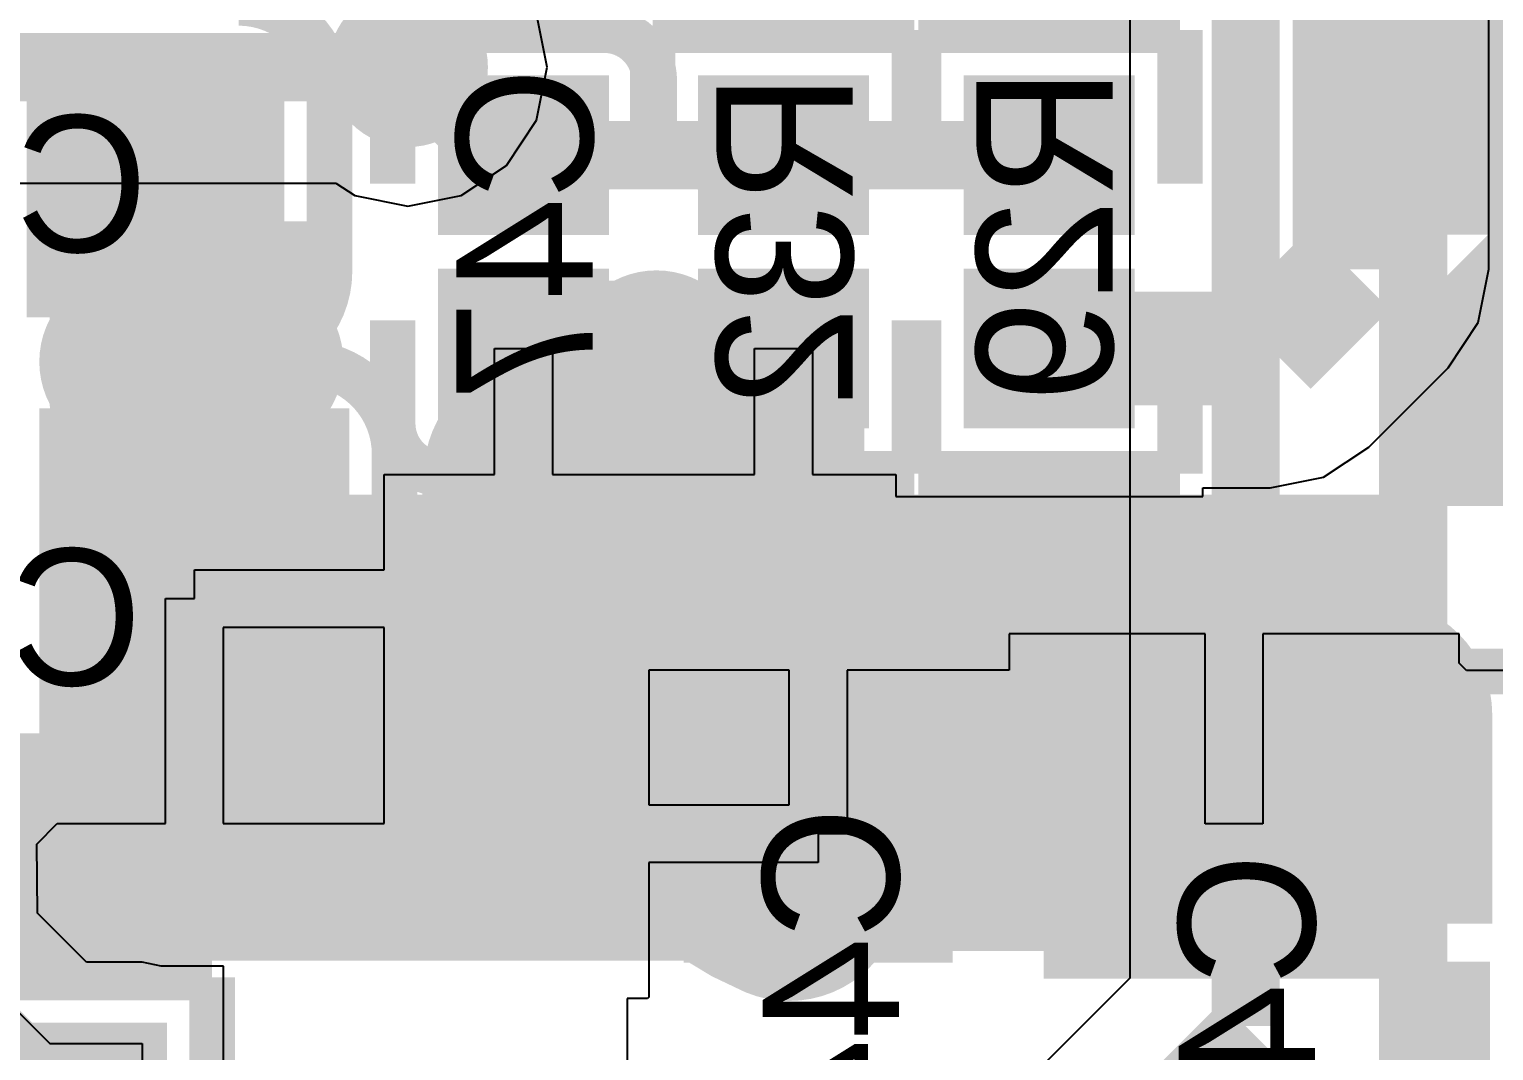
# Model space of a CAD drawing. Extents: x 81 to 196, y 150 to 213.
# Drawn here: x 110.08 to 116.52, y 188.78 to 193.27 of the extents above; entities that cross this region are included whole.
import ezdxf

# ---------------------------------------------------------------- set-up
doc = ezdxf.new("R2010")
doc.units = 0
doc.header["$MEASUREMENT"] = 0
for name, color, linetype in [('BOTTOMLAYER', 5, 'CONTINUOUS'), ('BOTTOMOVERLAY', 54, 'CONTINUOUS'), ('BOTTOMPASTE', 16, 'CONTINUOUS'), ('BOTTOMSOLDER', 6, 'CONTINUOUS'), ('MULTILAYER', 9, 'CONTINUOUS'), ('TOPLAYER', 1, 'CONTINUOUS')]:
    doc.layers.add(name, color=color, linetype=linetype)

msp = doc.modelspace()

# ---------------------------------------------------------------- linework, layer by layer
at = {"layer": 'BOTTOMLAYER'}
for p, q in [((116.496328, 192.217426), (116.496328, 194.859026)), ((116.449762, 191.983317), (116.496328, 192.217426)), ((116.317149, 191.784849), (116.449762, 191.983317)), ((112.125371, 191.314626), (112.125371, 191.868626)), ((112.125371, 191.868626), (112.379371, 191.868626)), ((112.379371, 191.868626), (112.379371, 191.314626)), ((113.268374, 191.314626), (113.268374, 191.868626)), ((113.268374, 191.868626), (113.522374, 191.868626)), ((113.522374, 191.868626), (113.522374, 191.314626)), ((115.968346, 191.436048), (116.317149, 191.784849)), ((115.76988, 191.303435), (115.968346, 191.436048)), ((111.639571, 190.896626), (111.639571, 191.314624)), ((111.639571, 191.314624), (111.673373, 191.314624)), ((111.673373, 191.314624), (111.673373, 191.314626)), ((111.673373, 191.314626), (112.125371, 191.314626)), ((112.379371, 191.314626), (112.831372, 191.314626)), ((112.831372, 191.314626), (113.268374, 191.314626)), ((113.522374, 191.314626), (113.888774, 191.314626)), ((113.888774, 191.314626), (113.888774, 191.218624)), ((115.535771, 191.256869), (115.76988, 191.303435)), ((115.238774, 191.218624), (115.238774, 191.256869)), ((115.238774, 191.256869), (115.535769, 191.256869)), ((115.535769, 191.256869), (115.535771, 191.256867)), ((115.535771, 191.256867), (115.535771, 191.256869)), ((113.888774, 191.218624), (115.238774, 191.218624)), ((110.805572, 190.769626), (110.805572, 190.896626)), ((110.805572, 190.896626), (111.639571, 190.896626)), ((110.678572, 189.780626), (110.678572, 190.769626)), ((110.678572, 190.769626), (110.805572, 190.769626)), ((111.639571, 190.642626), (110.932572, 190.642626)), ((110.932572, 190.642626), (110.932572, 189.780626)), ((111.639571, 189.780626), (111.639571, 190.642626)), ((115.249574, 190.614028), (114.387574, 190.614028)), ((114.387574, 190.614028), (114.387574, 190.455232)), ((115.249574, 189.780029), (115.249574, 190.614028)), ((116.365574, 190.614028), (115.503574, 190.614028)), ((115.503574, 190.614028), (115.503574, 189.780029)), ((116.365574, 190.485433), (116.365574, 190.614028)), ((113.420774, 190.45523), (112.803775, 190.45523)), ((112.803775, 190.45523), (112.803775, 189.86323)), ((113.420774, 189.86323), (113.420774, 190.45523)), ((114.29177, 190.45523), (113.674774, 190.45523)), ((113.674774, 190.45523), (113.674774, 189.73623)), ((114.387574, 190.455232), (114.29177, 190.455232)), ((114.29177, 190.455232), (114.29177, 190.45523)), ((116.397778, 190.453228), (116.365574, 190.485433)), ((116.849774, 190.453228), (116.397776, 190.453228)), ((116.397776, 190.453228), (116.397776, 190.453228)), ((116.397776, 190.453228), (116.397778, 190.453228)), ((112.803775, 189.86323), (113.420774, 189.86323)), ((110.113326, 189.690568), (110.202873, 189.780626)), ((110.202873, 189.780626), (110.678572, 189.780626)), ((110.932572, 189.780626), (111.639571, 189.780626)), ((115.503574, 189.780029), (115.249574, 189.780029)), ((110.115048, 189.387368), (110.113326, 189.690568)), ((113.674774, 189.73623), (113.547774, 189.73623)), ((113.547774, 189.73623), (113.547774, 189.60923)), ((113.547774, 189.60923), (112.803775, 189.60923)), ((112.803775, 189.60923), (112.803775, 189.017232)), ((110.331733, 189.170683), (110.115048, 189.387368)), ((109.763174, 189.220226), (110.169574, 188.813826)), ((110.575974, 189.170683), (110.331733, 189.170683)), ((110.658704, 189.154227), (110.575974, 189.170683)), ((110.933375, 189.154227), (110.658704, 189.154227)), ((110.933375, 188.600771), (110.933375, 189.154227)), ((112.797768, 189.011227), (112.707776, 189.011227)), ((112.707776, 189.011227), (112.707776, 188.516623)), ((112.803775, 189.017234), (112.797768, 189.011227)), ((112.803775, 189.017232), (112.803775, 189.017234)), ((112.803775, 189.017232), (112.803775, 189.017232)), ((110.169574, 188.813826), (110.575974, 188.813826)), ((110.575974, 188.813826), (110.575974, 187.874026))]:
    msp.add_line(p, q, dxfattribs=at)
for points, const_width in [([(115.884574, 192.217426), (115.884574, 194.859026)], 0.499999), ([(112.132176, 192.718624), (111.744374, 193.106426)], 0.299999), ([(110.805572, 190.769626), (110.805572, 192.427626)], 1.000001), ([(110.805572, 192.427626), (110.634772, 192.598426)], 0.499999), ([(114.563774, 192.718624), (112.132176, 192.718624)], 0.299999), ([(115.535771, 191.868623), (115.884574, 192.217426)], 0.499999), ([(112.252371, 190.642623), (112.252371, 191.868626)], 0.499999), ([(113.395374, 190.947426), (113.395374, 191.868626)], 0.499999), ([(115.535771, 191.868623), (114.563774, 191.868623)], 0.499999), ([(113.623974, 190.718826), (113.395374, 190.947426)], 0.499999), ([(114.538374, 189.856229), (114.538374, 190.718826)], 1.000001), ([(112.709574, 189.68543), (112.709574, 190.566426)], 1.000001), ([(112.201574, 190.591826), (112.252371, 190.642623)], 0.499999), ([(113.496974, 189.68543), (112.709574, 189.68543)], 1.000001), ([(110.093377, 188.339227), (108.975777, 189.456827)], 0.800001)]:
    msp.add_lwpolyline(points, dxfattribs=dict(at, const_width=const_width))
for points, const_width in [([(111.744374, 192.981428, 1), (111.744374, 193.231424, 1)], 0.249999), ([(111.808793, 192.967008, 1), (111.808793, 193.117005, 1)], 0.15), ([(111.808793, 192.967008, 1), (111.808793, 193.117005, 1)], 0.15), ([(111.808793, 192.967008, 1), (111.808793, 193.117005, 1)], 0.15), ([(111.808793, 192.967008, 1), (111.808793, 193.117005, 1)], 0.15), ([(111.808793, 192.967008, 1), (111.808793, 193.117005, 1)], 0.15), ([(111.808793, 192.967008, 1), (111.808793, 193.117005, 1)], 0.15), ([(111.808793, 192.967008, 1), (111.808793, 193.117005, 1)], 0.15), ([(112.22737, 192.793628, 1), (112.22737, 192.943625, 1)], 0.15), ([(112.22737, 192.793628, 1), (112.22737, 192.943625, 1)], 0.15), ([(112.22737, 192.793628, 1), (112.22737, 192.943625, 1)], 0.15), ([(112.22737, 192.793628, 1), (112.22737, 192.943625, 1)], 0.15), ([(112.22737, 192.793628, 1), (112.22737, 192.943625, 1)], 0.15), ([(112.22737, 192.793628, 1), (112.22737, 192.943625, 1)], 0.15), ([(112.22737, 192.793628, 1), (112.22737, 192.943625, 1)], 0.15), ([(112.383438, 192.749693, 1), (112.383438, 192.89969, 1)], 0.15), ([(112.383438, 192.749693, 1), (112.383438, 192.89969, 1)], 0.15), ([(112.383438, 192.749693, 1), (112.383438, 192.89969, 1)], 0.15), ([(112.383438, 192.749693, 1), (112.383438, 192.89969, 1)], 0.15), ([(112.383438, 192.749693, 1), (112.383438, 192.89969, 1)], 0.15), ([(112.383438, 192.749693, 1), (112.383438, 192.89969, 1)], 0.15), ([(112.383438, 192.749693, 1), (112.383438, 192.89969, 1)], 0.15), ([(113.264307, 192.749696, 1), (113.264307, 192.899693, 1)], 0.15), ([(113.264307, 192.749696, 1), (113.264307, 192.899693, 1)], 0.15), ([(113.264307, 192.749696, 1), (113.264307, 192.899693, 1)], 0.15), ([(113.264307, 192.749696, 1), (113.264307, 192.899693, 1)], 0.15), ([(113.264307, 192.749696, 1), (113.264307, 192.899693, 1)], 0.15), ([(113.264307, 192.749696, 1), (113.264307, 192.899693, 1)], 0.15), ([(113.264307, 192.749696, 1), (113.264307, 192.899693, 1)], 0.15), ([(113.526441, 192.749696, 1), (113.526441, 192.899693, 1)], 0.15), ([(113.526441, 192.749696, 1), (113.526441, 192.899693, 1)], 0.15), ([(113.526441, 192.749696, 1), (113.526441, 192.899693, 1)], 0.15), ([(113.526441, 192.749696, 1), (113.526441, 192.899693, 1)], 0.15), ([(113.526441, 192.749696, 1), (113.526441, 192.899693, 1)], 0.15), ([(113.526441, 192.749696, 1), (113.526441, 192.899693, 1)], 0.15), ([(113.526441, 192.749696, 1), (113.526441, 192.899693, 1)], 0.15), ([(114.432707, 192.749691, 1), (114.432707, 192.899688, 1)], 0.15), ([(114.432707, 192.749691, 1), (114.432707, 192.899688, 1)], 0.15), ([(114.432707, 192.749691, 1), (114.432707, 192.899688, 1)], 0.15), ([(114.432707, 192.749691, 1), (114.432707, 192.899688, 1)], 0.15), ([(114.432707, 192.749691, 1), (114.432707, 192.899688, 1)], 0.15), ([(114.432707, 192.749691, 1), (114.432707, 192.899688, 1)], 0.15), ([(114.432707, 192.749691, 1), (114.432707, 192.899688, 1)], 0.15), ([(112.639498, 192.643625, 1), (112.639498, 192.793622, 1)], 0.15), ([(112.639498, 192.643625, 1), (112.639498, 192.793622, 1)], 0.15), ([(112.639498, 192.643625, 1), (112.639498, 192.793622, 1)], 0.15), ([(112.639498, 192.643625, 1), (112.639498, 192.793622, 1)], 0.15), ([(112.639498, 192.643625, 1), (112.639498, 192.793622, 1)], 0.15), ([(112.639498, 192.643625, 1), (112.639498, 192.793622, 1)], 0.15), ([(112.639498, 192.643625, 1), (112.639498, 192.793622, 1)], 0.15), ([(112.639511, 192.643625, 1), (112.639511, 192.793622, 1)], 0.15), ([(112.639511, 192.643625, 1), (112.639511, 192.793622, 1)], 0.15), ([(112.639511, 192.643625, 1), (112.639511, 192.793622, 1)], 0.15), ([(112.639511, 192.643625, 1), (112.639511, 192.793622, 1)], 0.15), ([(112.639511, 192.643625, 1), (112.639511, 192.793622, 1)], 0.15), ([(112.639511, 192.643625, 1), (112.639511, 192.793622, 1)], 0.15), ([(112.639511, 192.643625, 1), (112.639511, 192.793622, 1)], 0.15), ([(113.008242, 192.643628, 1), (113.008242, 192.793625, 1)], 0.15), ([(113.008242, 192.643628, 1), (113.008242, 192.793625, 1)], 0.15), ([(113.008242, 192.643628, 1), (113.008242, 192.793625, 1)], 0.15), ([(113.008242, 192.643628, 1), (113.008242, 192.793625, 1)], 0.15), ([(113.008242, 192.643628, 1), (113.008242, 192.793625, 1)], 0.15), ([(113.008242, 192.643628, 1), (113.008242, 192.793625, 1)], 0.15), ([(113.008242, 192.643628, 1), (113.008242, 192.793625, 1)], 0.15), ([(113.008242, 192.643628, 1), (113.008242, 192.793625, 1)], 0.15), ([(113.008242, 192.643628, 1), (113.008242, 192.793625, 1)], 0.15), ([(113.008242, 192.643628, 1), (113.008242, 192.793625, 1)], 0.15), ([(113.008242, 192.643628, 1), (113.008242, 192.793625, 1)], 0.15), ([(113.008242, 192.643628, 1), (113.008242, 192.793625, 1)], 0.15), ([(113.008242, 192.643628, 1), (113.008242, 192.793625, 1)], 0.15), ([(113.008242, 192.643628, 1), (113.008242, 192.793625, 1)], 0.15), ([(113.782503, 192.643628, 1), (113.782503, 192.793625, 1)], 0.15), ([(113.782503, 192.643628, 1), (113.782503, 192.793625, 1)], 0.15), ([(113.782503, 192.643628, 1), (113.782503, 192.793625, 1)], 0.15), ([(113.782503, 192.643628, 1), (113.782503, 192.793625, 1)], 0.15), ([(113.782503, 192.643628, 1), (113.782503, 192.793625, 1)], 0.15), ([(113.782503, 192.643628, 1), (113.782503, 192.793625, 1)], 0.15), ([(113.782503, 192.643628, 1), (113.782503, 192.793625, 1)], 0.15), ([(113.782506, 192.643628, 1), (113.782506, 192.793625, 1)], 0.15), ([(113.782506, 192.643628, 1), (113.782506, 192.793625, 1)], 0.15), ([(113.782506, 192.643628, 1), (113.782506, 192.793625, 1)], 0.15), ([(113.782506, 192.643628, 1), (113.782506, 192.793625, 1)], 0.15), ([(113.782506, 192.643628, 1), (113.782506, 192.793625, 1)], 0.15), ([(113.782506, 192.643628, 1), (113.782506, 192.793625, 1)], 0.15), ([(113.782506, 192.643628, 1), (113.782506, 192.793625, 1)], 0.15), ([(114.176642, 192.643625, 1), (114.176642, 192.793622, 1)], 0.15), ([(114.176642, 192.643625, 1), (114.176642, 192.793622, 1)], 0.15), ([(114.176642, 192.643625, 1), (114.176642, 192.793622, 1)], 0.15), ([(114.176642, 192.643625, 1), (114.176642, 192.793622, 1)], 0.15), ([(114.176642, 192.643625, 1), (114.176642, 192.793622, 1)], 0.15), ([(114.176642, 192.643625, 1), (114.176642, 192.793622, 1)], 0.15), ([(114.176642, 192.643625, 1), (114.176642, 192.793622, 1)], 0.15), ([(114.176642, 192.643625, 1), (114.176642, 192.793622, 1)], 0.15), ([(114.176642, 192.643625, 1), (114.176642, 192.793622, 1)], 0.15), ([(114.176642, 192.643625, 1), (114.176642, 192.793622, 1)], 0.15), ([(114.176642, 192.643625, 1), (114.176642, 192.793622, 1)], 0.15), ([(114.176642, 192.643625, 1), (114.176642, 192.793622, 1)], 0.15), ([(114.176642, 192.643625, 1), (114.176642, 192.793622, 1)], 0.15), ([(114.176642, 192.643625, 1), (114.176642, 192.793622, 1)], 0.15), ([(112.383438, 192.537563, 1), (112.383438, 192.68756, 1)], 0.15), ([(112.383438, 192.537563, 1), (112.383438, 192.68756, 1)], 0.15), ([(112.383438, 192.537563, 1), (112.383438, 192.68756, 1)], 0.15), ([(112.383438, 192.537563, 1), (112.383438, 192.68756, 1)], 0.15), ([(112.383438, 192.537563, 1), (112.383438, 192.68756, 1)], 0.15), ([(112.383438, 192.537563, 1), (112.383438, 192.68756, 1)], 0.15), ([(112.383438, 192.537563, 1), (112.383438, 192.68756, 1)], 0.15), ([(113.264307, 192.537563, 1), (113.264307, 192.68756, 1)], 0.15), ([(113.264307, 192.537563, 1), (113.264307, 192.68756, 1)], 0.15), ([(113.264307, 192.537563, 1), (113.264307, 192.68756, 1)], 0.15), ([(113.264307, 192.537563, 1), (113.264307, 192.68756, 1)], 0.15), ([(113.264307, 192.537563, 1), (113.264307, 192.68756, 1)], 0.15), ([(113.264307, 192.537563, 1), (113.264307, 192.68756, 1)], 0.15), ([(113.264307, 192.537563, 1), (113.264307, 192.68756, 1)], 0.15), ([(113.526441, 192.537563, 1), (113.526441, 192.68756, 1)], 0.15), ([(113.526441, 192.537563, 1), (113.526441, 192.68756, 1)], 0.15), ([(113.526441, 192.537563, 1), (113.526441, 192.68756, 1)], 0.15), ([(113.526441, 192.537563, 1), (113.526441, 192.68756, 1)], 0.15), ([(113.526441, 192.537563, 1), (113.526441, 192.68756, 1)], 0.15), ([(113.526441, 192.537563, 1), (113.526441, 192.68756, 1)], 0.15), ([(113.526441, 192.537563, 1), (113.526441, 192.68756, 1)], 0.15), ([(114.432707, 192.53756, 1), (114.432707, 192.687557, 1)], 0.15), ([(114.432707, 192.53756, 1), (114.432707, 192.687557, 1)], 0.15), ([(114.432707, 192.53756, 1), (114.432707, 192.687557, 1)], 0.15), ([(114.432707, 192.53756, 1), (114.432707, 192.687557, 1)], 0.15), ([(114.432707, 192.53756, 1), (114.432707, 192.687557, 1)], 0.15), ([(114.432707, 192.53756, 1), (114.432707, 192.687557, 1)], 0.15), ([(114.432707, 192.53756, 1), (114.432707, 192.687557, 1)], 0.15), ([(110.666596, 191.702449, 1), (110.666596, 192.202448, 1)], 0.499999), ([(110.666596, 191.702449, 1), (110.666596, 192.202448, 1)], 0.499999), ([(110.666596, 191.702449, 1), (110.666596, 192.202448, 1)], 0.499999), ([(110.666596, 191.702449, 1), (110.666596, 192.202448, 1)], 0.499999), ([(110.666596, 191.702449, 1), (110.666596, 192.202448, 1)], 0.499999), ([(110.666596, 191.702449, 1), (110.666596, 192.202448, 1)], 0.499999), ([(110.666596, 191.702449, 1), (110.666596, 192.202448, 1)], 0.499999), ([(110.805572, 191.755123, 1), (110.805572, 192.255122, 1)], 0.499999), ([(110.805572, 191.755123, 1), (110.805572, 192.255122, 1)], 0.499999), ([(110.805572, 191.755123, 1), (110.805572, 192.255122, 1)], 0.499999), ([(110.805572, 191.755123, 1), (110.805572, 192.255122, 1)], 0.499999), ([(110.805572, 191.755123, 1), (110.805572, 192.255122, 1)], 0.499999), ([(110.805572, 191.755123, 1), (110.805572, 192.255122, 1)], 0.499999), ([(110.805572, 191.755123, 1), (110.805572, 192.255122, 1)], 0.499999), ([(110.666596, 191.419604, 1), (110.666596, 191.919603, 1)], 0.499999), ([(110.666596, 191.419604, 1), (110.666596, 191.919603, 1)], 0.499999), ([(110.666596, 191.419604, 1), (110.666596, 191.919603, 1)], 0.499999), ([(110.666596, 191.419604, 1), (110.666596, 191.919603, 1)], 0.499999), ([(110.666596, 191.419604, 1), (110.666596, 191.919603, 1)], 0.499999), ([(110.666596, 191.419604, 1), (110.666596, 191.919603, 1)], 0.499999), ([(110.666596, 191.419604, 1), (110.666596, 191.919603, 1)], 0.499999), ([(110.525174, 191.661026, 1), (110.525174, 191.961026, 1)], 0.299999), ([(110.805572, 191.36693, 1), (110.805572, 191.866929, 1)], 0.499999), ([(110.805572, 191.36693, 1), (110.805572, 191.866929, 1)], 0.499999), ([(110.805572, 191.36693, 1), (110.805572, 191.866929, 1)], 0.499999), ([(110.805572, 191.36693, 1), (110.805572, 191.866929, 1)], 0.499999), ([(110.805572, 191.36693, 1), (110.805572, 191.866929, 1)], 0.499999), ([(110.805572, 191.36693, 1), (110.805572, 191.866929, 1)], 0.499999), ([(110.805572, 191.36693, 1), (110.805572, 191.866929, 1)], 0.499999), ([(111.058574, 191.661026, 1), (111.058574, 191.961026, 1)], 0.299999), ([(112.836574, 191.661026, 1), (112.836574, 191.961026, 1)], 0.299999), ([(113.395374, 191.743604, 1), (113.395374, 191.993601, 1)], 0.249999), ([(113.395374, 191.743604, 1), (113.395374, 191.993601, 1)], 0.249999), ([(113.395374, 191.743604, 1), (113.395374, 191.993601, 1)], 0.249999), ([(113.395374, 191.743604, 1), (113.395374, 191.993601, 1)], 0.249999), ([(113.395374, 191.743604, 1), (113.395374, 191.993601, 1)], 0.249999), ([(113.395374, 191.743604, 1), (113.395374, 191.993601, 1)], 0.249999), ([(113.395374, 191.743604, 1), (113.395374, 191.993601, 1)], 0.249999), ([(112.314568, 191.06565, 1), (112.314568, 191.565649, 1)], 0.499999), ([(112.314568, 191.06565, 1), (112.314568, 191.565649, 1)], 0.499999), ([(112.314568, 191.06565, 1), (112.314568, 191.565649, 1)], 0.499999), ([(112.314568, 191.06565, 1), (112.314568, 191.565649, 1)], 0.499999), ([(112.314568, 191.06565, 1), (112.314568, 191.565649, 1)], 0.499999), ([(112.314568, 191.06565, 1), (112.314568, 191.565649, 1)], 0.499999), ([(112.314568, 191.06565, 1), (112.314568, 191.565649, 1)], 0.499999), ([(112.342996, 191.042049, 1), (112.342996, 191.542048, 1)], 0.499999), ([(112.342996, 191.042049, 1), (112.342996, 191.542048, 1)], 0.499999), ([(112.342996, 191.042049, 1), (112.342996, 191.542048, 1)], 0.499999), ([(112.342996, 191.042049, 1), (112.342996, 191.542048, 1)], 0.499999), ([(112.342996, 191.042049, 1), (112.342996, 191.542048, 1)], 0.499999), ([(112.342996, 191.042049, 1), (112.342996, 191.542048, 1)], 0.499999), ([(112.342996, 191.042049, 1), (112.342996, 191.542048, 1)], 0.499999), ([(113.395374, 191.266427, 1), (113.395374, 191.516424, 1)], 0.249999), ([(113.395374, 191.266427, 1), (113.395374, 191.516424, 1)], 0.249999), ([(113.395374, 191.266427, 1), (113.395374, 191.516424, 1)], 0.249999), ([(113.395374, 191.266427, 1), (113.395374, 191.516424, 1)], 0.249999), ([(113.395374, 191.266427, 1), (113.395374, 191.516424, 1)], 0.249999), ([(113.395374, 191.266427, 1), (113.395374, 191.516424, 1)], 0.249999), ([(113.395374, 191.266427, 1), (113.395374, 191.516424, 1)], 0.249999), ([(112.201574, 191.000626, 1), (112.201574, 191.300626, 1)], 0.299999), ([(112.861974, 191.026026, 1), (112.861974, 191.326026, 1)], 0.299999), ([(112.85348, 191.100301, 1), (112.85348, 191.350298, 1)], 0.249999), ([(112.85348, 191.100301, 1), (112.85348, 191.350298, 1)], 0.249999), ([(112.85348, 191.100301, 1), (112.85348, 191.350298, 1)], 0.249999), ([(112.85348, 191.100301, 1), (112.85348, 191.350298, 1)], 0.249999), ([(112.85348, 191.100301, 1), (112.85348, 191.350298, 1)], 0.249999), ([(112.85348, 191.100301, 1), (112.85348, 191.350298, 1)], 0.249999), ([(112.85348, 191.100301, 1), (112.85348, 191.350298, 1)], 0.249999), ([(114.538374, 190.468791, 1), (114.538374, 190.96879, 1)], 0.499999), ([(112.709574, 190.316454, 1), (112.709574, 190.816453, 1)], 0.499999), ([(112.709574, 190.316454, 1), (112.709574, 190.816453, 1)], 0.499999), ([(112.709574, 190.316454, 1), (112.709574, 190.816453, 1)], 0.499999), ([(112.709574, 190.316454, 1), (112.709574, 190.816453, 1)], 0.499999), ([(112.709574, 190.316454, 1), (112.709574, 190.816453, 1)], 0.499999), ([(112.709574, 190.316454, 1), (112.709574, 190.816453, 1)], 0.499999), ([(112.709574, 190.316454, 1), (112.709574, 190.816453, 1)], 0.499999), ([(112.709574, 190.316399, 1), (112.709574, 190.816398, 1)], 0.499999), ([(112.709574, 190.316393, 1), (112.709574, 190.816392, 1)], 0.499999), ([(113.623974, 190.568826, 1), (113.623974, 190.868826, 1)], 0.299999), ([(113.659328, 190.629182, 1), (113.659328, 190.879179, 1)], 0.249999), ([(113.659328, 190.629182, 1), (113.659328, 190.879179, 1)], 0.249999), ([(113.659328, 190.629182, 1), (113.659328, 190.879179, 1)], 0.249999), ([(113.659328, 190.629182, 1), (113.659328, 190.879179, 1)], 0.249999), ([(113.659328, 190.629182, 1), (113.659328, 190.879179, 1)], 0.249999), ([(113.659328, 190.629182, 1), (113.659328, 190.879179, 1)], 0.249999), ([(113.659328, 190.629182, 1), (113.659328, 190.879179, 1)], 0.249999), ([(111.617374, 190.467226, 1), (111.617374, 190.767226, 1)], 0.299999), ([(112.709574, 190.157052, 1), (112.709574, 190.657051, 1)], 0.499999), ([(112.709574, 190.157052, 1), (112.709574, 190.657051, 1)], 0.499999), ([(112.709574, 190.157052, 1), (112.709574, 190.657051, 1)], 0.499999), ([(112.709574, 190.157052, 1), (112.709574, 190.657051, 1)], 0.499999), ([(112.709574, 190.157052, 1), (112.709574, 190.657051, 1)], 0.499999), ([(112.709574, 190.157052, 1), (112.709574, 190.657051, 1)], 0.499999), ([(112.709574, 190.157052, 1), (112.709574, 190.657051, 1)], 0.499999), ([(112.811174, 190.416426, 1), (112.811174, 190.716426, 1)], 0.299999), ([(114.326805, 189.662798, 1), (114.326805, 190.162797, 1)], 0.499999), ([(114.326805, 189.662798, 1), (114.326805, 190.162797, 1)], 0.499999), ([(114.326805, 189.662798, 1), (114.326805, 190.162797, 1)], 0.499999), ([(114.326805, 189.662798, 1), (114.326805, 190.162797, 1)], 0.499999), ([(114.326805, 189.662798, 1), (114.326805, 190.162797, 1)], 0.499999), ([(114.326805, 189.662798, 1), (114.326805, 190.162797, 1)], 0.499999), ([(114.326805, 189.662798, 1), (114.326805, 190.162797, 1)], 0.499999), ([(114.326805, 189.662798, 1), (114.326805, 190.162797, 1)], 0.499999), ([(114.326805, 189.662798, 1), (114.326805, 190.162797, 1)], 0.499999), ([(114.326805, 189.662798, 1), (114.326805, 190.162797, 1)], 0.499999), ([(114.326805, 189.662798, 1), (114.326805, 190.162797, 1)], 0.499999), ([(114.326805, 189.662798, 1), (114.326805, 190.162797, 1)], 0.499999), ([(114.326805, 189.662798, 1), (114.326805, 190.162797, 1)], 0.499999), ([(114.326805, 189.662798, 1), (114.326805, 190.162797, 1)], 0.499999), ([(114.326805, 189.662798, 1), (114.326805, 190.162797, 1)], 0.499999), ([(114.326805, 189.662798, 1), (114.326805, 190.162797, 1)], 0.499999), ([(114.326805, 189.662798, 1), (114.326805, 190.162797, 1)], 0.499999), ([(115.237903, 189.608343, 1), (115.237903, 190.108342, 1)], 0.499999), ([(113.520515, 189.451302, 1), (113.520515, 189.951301, 1)], 0.499999), ([(113.777893, 189.43543, 1), (113.777893, 189.935429, 1)], 0.499999), ([(113.777893, 189.43543, 1), (113.777893, 189.935429, 1)], 0.499999), ([(113.777893, 189.43543, 1), (113.777893, 189.935429, 1)], 0.499999), ([(113.777893, 189.43543, 1), (113.777893, 189.935429, 1)], 0.499999), ([(113.777893, 189.43543, 1), (113.777893, 189.935429, 1)], 0.499999), ([(113.777893, 189.43543, 1), (113.777893, 189.935429, 1)], 0.499999), ([(113.777893, 189.43543, 1), (113.777893, 189.935429, 1)], 0.499999), ([(113.777893, 189.43543, 1), (113.777893, 189.935429, 1)], 0.499999), ([(113.777893, 189.43543, 1), (113.777893, 189.935429, 1)], 0.499999), ([(113.777893, 189.43543, 1), (113.777893, 189.935429, 1)], 0.499999), ([(113.777893, 189.43543, 1), (113.777893, 189.935429, 1)], 0.499999), ([(113.777893, 189.43543, 1), (113.777893, 189.935429, 1)], 0.499999), ([(113.777893, 189.43543, 1), (113.777893, 189.935429, 1)], 0.499999), ([(113.777893, 189.43543, 1), (113.777893, 189.935429, 1)], 0.499999), ([(113.777893, 189.43543, 1), (113.777893, 189.935429, 1)], 0.499999), ([(113.777893, 189.43543, 1), (113.777893, 189.935429, 1)], 0.499999), ([(113.777893, 189.43543, 1), (113.777893, 189.935429, 1)], 0.499999), ([(111.693574, 189.578226, 1), (111.693574, 189.878226, 1)], 0.299999), ([(113.420076, 189.250803, 1), (113.420076, 189.750802, 1)], 0.499999), ([(110.677574, 189.527426, 1), (110.677574, 189.827426, 1)], 0.299999), ([(113.496974, 189.53543, 1), (113.496974, 189.835429, 1)], 0.299999)]:
    msp.add_lwpolyline(points, format="xyb", close=True, dxfattribs=dict(at, const_width=const_width))
for points, const_width in [([(112.22737, 192.868626, -0.198912), (111.808793, 193.042007)], 0.299999), ([(112.22737, 192.868626, -0.198912), (111.808793, 193.042007)], 0.299999), ([(112.22737, 192.868626, -0.198912), (111.808793, 193.042007)], 0.299999), ([(112.22737, 192.868626, -0.198912), (111.808793, 193.042007)], 0.299999), ([(112.22737, 192.868626, -0.198912), (111.808793, 193.042007)], 0.299999), ([(112.22737, 192.868626, -0.198912), (111.808793, 193.042007)], 0.299999), ([(112.22737, 192.868626, -0.198912), (111.808793, 193.042007)], 0.299999), ([(112.639511, 192.718624, -0.198912), (112.383438, 192.824692)], 0.299999), ([(112.639511, 192.718624, -0.198912), (112.383438, 192.824692)], 0.299999), ([(112.639511, 192.718624, -0.198912), (112.383438, 192.824692)], 0.299999), ([(112.639511, 192.718624, -0.198912), (112.383438, 192.824692)], 0.299999), ([(112.639511, 192.718624, -0.198912), (112.383438, 192.824692)], 0.299999), ([(112.639511, 192.718624, -0.198912), (112.383438, 192.824692)], 0.299999), ([(112.639511, 192.718624, -0.198912), (112.383438, 192.824692)], 0.299999), ([(113.264307, 192.824694, -0.198912), (113.008242, 192.718626)], 0.299999), ([(113.264307, 192.824694, -0.198912), (113.008242, 192.718626)], 0.299999), ([(113.264307, 192.824694, -0.198912), (113.008242, 192.718626)], 0.299999), ([(113.264307, 192.824694, -0.198912), (113.008242, 192.718626)], 0.299999), ([(113.264307, 192.824694, -0.198912), (113.008242, 192.718626)], 0.299999), ([(113.264307, 192.824694, -0.198912), (113.008242, 192.718626)], 0.299999), ([(113.264307, 192.824694, -0.198912), (113.008242, 192.718626)], 0.299999), ([(113.782506, 192.718626, -0.198912), (113.526441, 192.824694)], 0.299999), ([(113.782506, 192.718626, -0.198912), (113.526441, 192.824694)], 0.299999), ([(113.782506, 192.718626, -0.198912), (113.526441, 192.824694)], 0.299999), ([(113.782506, 192.718626, -0.198912), (113.526441, 192.824694)], 0.299999), ([(113.782506, 192.718626, -0.198912), (113.526441, 192.824694)], 0.299999), ([(113.782506, 192.718626, -0.198912), (113.526441, 192.824694)], 0.299999), ([(113.782506, 192.718626, -0.198912), (113.526441, 192.824694)], 0.299999), ([(114.432707, 192.824689, -0.198912), (114.176642, 192.718624)], 0.299999), ([(114.432707, 192.824689, -0.198912), (114.176642, 192.718624)], 0.299999), ([(114.432707, 192.824689, -0.198912), (114.176642, 192.718624)], 0.299999), ([(114.432707, 192.824689, -0.198912), (114.176642, 192.718624)], 0.299999), ([(114.432707, 192.824689, -0.198912), (114.176642, 192.718624)], 0.299999), ([(114.432707, 192.824689, -0.198912), (114.176642, 192.718624)], 0.299999), ([(114.432707, 192.824689, -0.198912), (114.176642, 192.718624)], 0.299999), ([(112.383438, 192.612561, -0.198912), (112.639498, 192.718624)], 0.299999), ([(112.383438, 192.612561, -0.198912), (112.639498, 192.718624)], 0.299999), ([(112.383438, 192.612561, -0.198912), (112.639498, 192.718624)], 0.299999), ([(112.383438, 192.612561, -0.198912), (112.639498, 192.718624)], 0.299999), ([(112.383438, 192.612561, -0.198912), (112.639498, 192.718624)], 0.299999), ([(112.383438, 192.612561, -0.198912), (112.639498, 192.718624)], 0.299999), ([(112.383438, 192.612561, -0.198912), (112.639498, 192.718624)], 0.299999), ([(113.008242, 192.718626, -0.198911), (113.264307, 192.612561)], 0.299999), ([(113.008242, 192.718626, -0.198911), (113.264307, 192.612561)], 0.299999), ([(113.008242, 192.718626, -0.198911), (113.264307, 192.612561)], 0.299999), ([(113.008242, 192.718626, -0.198911), (113.264307, 192.612561)], 0.299999), ([(113.008242, 192.718626, -0.198911), (113.264307, 192.612561)], 0.299999), ([(113.008242, 192.718626, -0.198911), (113.264307, 192.612561)], 0.299999), ([(113.008242, 192.718626, -0.198911), (113.264307, 192.612561)], 0.299999), ([(113.526441, 192.612561, -0.198911), (113.782503, 192.718626)], 0.299999), ([(113.526441, 192.612561, -0.198911), (113.782503, 192.718626)], 0.299999), ([(113.526441, 192.612561, -0.198911), (113.782503, 192.718626)], 0.299999), ([(113.526441, 192.612561, -0.198911), (113.782503, 192.718626)], 0.299999), ([(113.526441, 192.612561, -0.198911), (113.782503, 192.718626)], 0.299999), ([(113.526441, 192.612561, -0.198911), (113.782503, 192.718626)], 0.299999), ([(113.526441, 192.612561, -0.198911), (113.782503, 192.718626)], 0.299999), ([(114.176642, 192.718624, -0.198912), (114.432707, 192.612559)], 0.299999), ([(114.176642, 192.718624, -0.198912), (114.432707, 192.612559)], 0.299999), ([(114.176642, 192.718624, -0.198912), (114.432707, 192.612559)], 0.299999), ([(114.176642, 192.718624, -0.198912), (114.432707, 192.612559)], 0.299999), ([(114.176642, 192.718624, -0.198912), (114.432707, 192.612559)], 0.299999), ([(114.176642, 192.718624, -0.198912), (114.432707, 192.612559)], 0.299999), ([(114.176642, 192.718624, -0.198912), (114.432707, 192.612559)], 0.299999), ([(110.805572, 192.005123, -0.198912), (110.666596, 191.669604)], 1.000001), ([(110.805572, 192.005123, -0.198912), (110.666596, 191.669604)], 1.000001), ([(110.805572, 192.005123, -0.198912), (110.666596, 191.669604)], 1.000001), ([(110.805572, 192.005123, -0.198912), (110.666596, 191.669604)], 1.000001), ([(110.805572, 192.005123, -0.198912), (110.666596, 191.669604)], 1.000001), ([(110.805572, 192.005123, -0.198912), (110.666596, 191.669604)], 1.000001), ([(110.805572, 192.005123, -0.198912), (110.666596, 191.669604)], 1.000001), ([(110.666596, 191.952448, -0.198912), (110.805572, 191.616929)], 1.000001), ([(110.666596, 191.952448, -0.198912), (110.805572, 191.616929)], 1.000001), ([(110.666596, 191.952448, -0.198912), (110.805572, 191.616929)], 1.000001), ([(110.666596, 191.952448, -0.198912), (110.805572, 191.616929)], 1.000001), ([(110.666596, 191.952448, -0.198912), (110.805572, 191.616929)], 1.000001), ([(110.666596, 191.952448, -0.198912), (110.805572, 191.616929)], 1.000001), ([(110.666596, 191.952448, -0.198912), (110.805572, 191.616929)], 1.000001), ([(113.395374, 191.868603, -0.365053), (112.85348, 191.225299)], 0.499999), ([(113.395374, 191.868603, -0.365053), (112.85348, 191.225299)], 0.499999), ([(113.395374, 191.868603, -0.365053), (112.85348, 191.225299)], 0.499999), ([(113.395374, 191.868603, -0.365053), (112.85348, 191.225299)], 0.499999), ([(113.395374, 191.868603, -0.365053), (112.85348, 191.225299)], 0.499999), ([(113.395374, 191.868603, -0.365053), (112.85348, 191.225299)], 0.499999), ([(113.395374, 191.868603, -0.365053), (112.85348, 191.225299)], 0.499999), ([(112.314568, 191.31565, -0.247475), (112.709574, 190.566454)], 1.000001), ([(112.314568, 191.31565, -0.247475), (112.709574, 190.566454)], 1.000001), ([(112.314568, 191.31565, -0.247475), (112.709574, 190.566454)], 1.000001), ([(112.314568, 191.31565, -0.247475), (112.709574, 190.566454)], 1.000001), ([(112.314568, 191.31565, -0.247475), (112.709574, 190.566454)], 1.000001), ([(112.314568, 191.31565, -0.247475), (112.709574, 190.566454)], 1.000001), ([(112.314568, 191.31565, -0.247475), (112.709574, 190.566454)], 1.000001), ([(112.342996, 191.292048, -0.198912), (112.709574, 190.407051)], 1.000001), ([(112.342996, 191.292048, -0.198912), (112.709574, 190.407051)], 1.000001), ([(112.342996, 191.292048, -0.198912), (112.709574, 190.407051)], 1.000001), ([(112.342996, 191.292048, -0.198912), (112.709574, 190.407051)], 1.000001), ([(112.342996, 191.292048, -0.198912), (112.709574, 190.407051)], 1.000001), ([(112.342996, 191.292048, -0.198912), (112.709574, 190.407051)], 1.000001), ([(112.342996, 191.292048, -0.198912), (112.709574, 190.407051)], 1.000001), ([(113.659328, 190.75418, -0.198912), (113.395374, 191.391426)], 0.499999), ([(113.659328, 190.75418, -0.198912), (113.395374, 191.391426)], 0.499999), ([(113.659328, 190.75418, -0.198912), (113.395374, 191.391426)], 0.499999), ([(113.659328, 190.75418, -0.198912), (113.395374, 191.391426)], 0.499999), ([(113.659328, 190.75418, -0.198912), (113.395374, 191.391426)], 0.499999), ([(113.659328, 190.75418, -0.198912), (113.395374, 191.391426)], 0.499999), ([(113.659328, 190.75418, -0.198912), (113.395374, 191.391426)], 0.499999), ([(115.237903, 189.858343, -0.355204), (114.538374, 190.71879)], 1.000001), ([(113.420076, 189.500802, -0.302813), (112.709574, 190.566398)], 1.000001), ([(113.520515, 189.701302, -0.395418), (112.709574, 190.566393)], 1.000001), ([(114.326805, 189.912798, -0.198912), (113.777893, 189.68543)], 1.000001), ([(114.326805, 189.912798, -0.198912), (113.777893, 189.68543)], 1.000001), ([(114.326805, 189.912798, -0.198912), (113.777893, 189.68543)], 1.000001), ([(114.326805, 189.912798, -0.198912), (113.777893, 189.68543)], 1.000001), ([(114.326805, 189.912798, -0.198912), (113.777893, 189.68543)], 1.000001), ([(114.326805, 189.912798, -0.198912), (113.777893, 189.68543)], 1.000001), ([(114.326805, 189.912798, -0.198912), (113.777893, 189.68543)], 1.000001), ([(114.326805, 189.912798, -0.198912), (113.777893, 189.68543)], 1.000001), ([(114.326805, 189.912798, -0.198912), (113.777893, 189.68543)], 1.000001), ([(114.326805, 189.912798, -0.198912), (113.777893, 189.68543)], 1.000001), ([(114.326805, 189.912798, -0.198912), (113.777893, 189.68543)], 1.000001), ([(114.326805, 189.912798, -0.198912), (113.777893, 189.68543)], 1.000001), ([(114.326805, 189.912798, -0.198912), (113.777893, 189.68543)], 1.000001), ([(114.326805, 189.912798, -0.198912), (113.777893, 189.68543)], 1.000001), ([(114.326805, 189.912798, -0.198912), (113.777893, 189.68543)], 1.000001), ([(114.326805, 189.912798, -0.198912), (113.777893, 189.68543)], 1.000001), ([(114.326805, 189.912798, -0.198912), (113.777893, 189.68543)], 1.000001)]:
    msp.add_lwpolyline(points, format="xyb", dxfattribs=dict(at, const_width=const_width))
for points in [[(111.099773, 193.088425), (110.169772, 193.088425), (111.099773, 192.108427), (110.169772, 192.108427)], [(111.927371, 193.018626), (111.927371, 192.418627), (112.577372, 193.018626), (112.577372, 192.418627)], [(113.070373, 193.018628), (113.070373, 192.41863), (113.720375, 193.018628), (113.720375, 192.41863)], [(114.238773, 193.018623), (114.238773, 192.418624), (114.888775, 193.018623), (114.888775, 192.418624)], [(113.750974, 190.287026), (113.750974, 192.166626), (111.922174, 190.287026), (111.922174, 192.166626)], [(111.927371, 192.168625), (111.927371, 191.568626), (112.577372, 192.168625), (112.577372, 191.568626)], [(113.070373, 192.168625), (113.070373, 191.568626), (113.720375, 192.168625), (113.720375, 191.568626)], [(114.238773, 192.168622), (114.238773, 191.568624), (114.888775, 192.168622), (114.888775, 191.568624)], [(111.385571, 191.504626), (110.225573, 191.504626), (111.385571, 190.034626), (110.225573, 190.034626)], [(116.163974, 189.220226), (116.163974, 191.226826), (110.194974, 189.220226), (110.194974, 191.226826)], [(116.111574, 189.20003), (116.111574, 190.360028), (114.641574, 189.20003), (114.641574, 190.360028)], [(114.037773, 189.271229), (114.037773, 190.20123), (113.057775, 189.271229), (113.057775, 190.20123)], [(110.583376, 187.874227), (110.583376, 188.804227), (109.603378, 187.874227), (109.603378, 188.804227)]]:
    msp.add_solid(points, dxfattribs=at)
at = {"layer": 'BOTTOMOVERLAY', "const_width": 0.2}
for points in [[(110.99977, 193.388429, -0.414213), (111.39977, 192.988428)], [(111.677374, 193.048628, -0.414214), (111.897373, 193.268628)], [(112.607372, 193.268628, -0.414214), (112.827372, 193.048628)], [(111.39977, 192.208427, -0.414213), (110.99977, 191.808425)], [(111.285576, 191.80463, -0.414214), (111.685576, 191.404631)], [(111.897376, 191.318629, -0.414214), (111.677376, 191.538629)], [(112.827374, 191.538629, -0.414214), (112.607375, 191.318629)], [(114.341575, 190.260028, -0.414214), (114.741574, 190.660028)], [(116.011577, 190.66003, -0.414213), (116.411578, 190.260031)], [(112.757771, 190.101233, -0.414213), (113.157772, 190.501232)], [(113.937773, 190.501229, -0.414213), (114.337775, 190.10123)], [(111.685573, 190.134623, -0.414213), (111.285571, 189.734624)]]:
    msp.add_lwpolyline(points, format="xyb", dxfattribs=at)
at = {"layer": 'BOTTOMOVERLAY', "const_width": 0.1}
for points in [[(111.897373, 193.218628, 1), (111.897373, 193.318628, 1)], [(112.607372, 193.218628, 1), (112.607372, 193.318628, 1)], [(111.39977, 192.938428, 1), (111.39977, 193.038428, 1)], [(111.677374, 192.998628, 1), (111.677374, 193.098628, 1)], [(112.827372, 192.998628, 1), (112.827372, 193.098628, 1)], [(111.39977, 192.158427, 1), (111.39977, 192.258427, 1)], [(110.99977, 191.758425, 1), (110.99977, 191.858425, 1)], [(111.285576, 191.75463, 1), (111.285576, 191.85463, 1)], [(111.677376, 191.488629, 1), (111.677376, 191.588629, 1)], [(112.827374, 191.488629, 1), (112.827374, 191.588629, 1)], [(111.685576, 191.354631, 1), (111.685576, 191.454631, 1)], [(111.897376, 191.268629, 1), (111.897376, 191.368629, 1)], [(112.607375, 191.268629, 1), (112.607375, 191.368629, 1)], [(114.741574, 190.610028, 1), (114.741574, 190.710027, 1)], [(116.011577, 190.61003, 1), (116.011577, 190.71003, 1)], [(113.157772, 190.451232, 1), (113.157772, 190.551232, 1)], [(113.937773, 190.451229, 1), (113.937773, 190.551229, 1)], [(114.341575, 190.210028, 1), (114.341575, 190.310028, 1)], [(116.411578, 190.210031, 1), (116.411578, 190.310031, 1)], [(111.685573, 190.084624, 1), (111.685573, 190.184623, 1)], [(112.757771, 190.051233, 1), (112.757771, 190.151233, 1)], [(114.337775, 190.05123, 1), (114.337775, 190.15123, 1)], [(111.285571, 189.684624, 1), (111.285571, 189.784624, 1)]]:
    msp.add_lwpolyline(points, format="xyb", close=True, dxfattribs=at)
at = {"layer": 'BOTTOMOVERLAY', "const_width": 0.2}
for points in [[(112.607372, 193.268623), (111.897373, 193.268623)], [(113.970379, 193.268628), (112.820376, 193.268628)], [(112.820376, 192.593628), (112.820376, 193.268628)], [(113.970379, 192.593628), (113.970379, 193.268628)], [(115.138777, 193.268625), (113.988776, 193.268625)], [(113.988776, 192.593625), (113.988776, 193.268625)], [(115.138777, 192.593625), (115.138777, 193.268625)], [(111.39977, 192.208427), (111.39977, 192.988425)], [(111.677374, 192.593625), (111.677374, 193.043627)], [(112.827372, 192.593623), (112.827372, 193.043624)], [(111.677376, 191.543627), (111.677376, 191.993629)], [(112.820376, 191.318629), (112.820376, 191.993629)], [(112.827374, 191.543625), (112.827374, 191.993627)], [(113.970379, 191.318629), (113.970379, 191.993629)], [(113.988776, 191.318627), (113.988776, 191.993627)], [(115.138777, 191.318627), (115.138777, 191.993627)], [(110.99977, 191.808425), (110.264771, 191.808425)], [(111.285576, 191.80463), (110.365576, 191.80463)], [(111.685573, 190.134626), (111.685573, 191.404626)], [(112.607375, 191.318629), (111.897376, 191.318629)], [(113.970379, 191.318629), (112.820376, 191.318629)], [(115.138777, 191.318627), (113.988776, 191.318627)], [(116.011574, 190.660028), (114.741574, 190.660028)], [(113.937773, 190.501229), (113.157775, 190.501229)], [(117.551772, 190.449225), (116.401771, 190.449225)], [(116.401771, 189.774225), (116.401771, 190.449225)], [(114.341575, 189.340028), (114.341575, 190.260028)], [(116.411578, 189.34003), (116.411578, 190.260031)], [(112.757771, 189.366233), (112.757771, 190.101233)], [(114.337775, 189.36623), (114.337775, 190.10123)], [(111.285571, 189.734627), (110.365571, 189.734627)], [(116.401771, 188.499227), (116.401771, 189.174227)], [(110.883378, 189.104224), (109.303376, 189.104224)], [(110.883375, 186.034225), (110.883378, 189.104224)]]:
    msp.add_lwpolyline(points, dxfattribs=at)
at = {"layer": 'BOTTOMPASTE'}
for points in [[(111.099773, 193.088425), (110.169772, 193.088425), (111.099773, 192.108427), (110.169772, 192.108427)], [(111.927371, 193.018626), (111.927371, 192.418627), (112.577372, 193.018626), (112.577372, 192.418627)], [(113.070373, 193.018628), (113.070373, 192.41863), (113.720375, 193.018628), (113.720375, 192.41863)], [(114.238773, 193.018623), (114.238773, 192.418624), (114.888775, 193.018623), (114.888775, 192.418624)], [(111.927371, 192.168625), (111.927371, 191.568626), (112.577372, 192.168625), (112.577372, 191.568626)], [(113.070373, 192.168625), (113.070373, 191.568626), (113.720375, 192.168625), (113.720375, 191.568626)], [(114.238773, 192.168622), (114.238773, 191.568624), (114.888775, 192.168622), (114.888775, 191.568624)], [(111.385571, 191.504626), (110.225573, 191.504626), (111.385571, 190.034626), (110.225573, 190.034626)], [(116.111574, 189.20003), (116.111574, 190.360028), (114.641574, 189.20003), (114.641574, 190.360028)], [(114.037773, 189.271229), (114.037773, 190.20123), (113.057775, 189.271229), (113.057775, 190.20123)], [(110.583376, 187.874227), (110.583376, 188.804227), (109.603378, 187.874227), (109.603378, 188.804227)]]:
    msp.add_solid(points, dxfattribs=at)
at = {"layer": 'BOTTOMSOLDER'}
for points, const_width in [([(111.744374, 192.930628, 1), (111.744374, 193.282224, 1)], 0.351599), ([(110.525174, 191.610226, 1), (110.525174, 192.011826, 1)], 0.401599), ([(111.058574, 191.610226, 1), (111.058574, 192.011826, 1)], 0.401599), ([(112.836574, 191.610226, 1), (112.836574, 192.011826, 1)], 0.401599), ([(112.201574, 190.949826, 1), (112.201574, 191.351426, 1)], 0.401599), ([(112.861974, 190.975226, 1), (112.861974, 191.376826, 1)], 0.401599), ([(113.623974, 190.518026, 1), (113.623974, 190.919626, 1)], 0.401599), ([(111.617374, 190.416426, 1), (111.617374, 190.818026, 1)], 0.401599), ([(112.811174, 190.365626, 1), (112.811174, 190.767226, 1)], 0.401599), ([(111.693574, 189.527426, 1), (111.693574, 189.929026, 1)], 0.401599), ([(110.677574, 189.476626, 1), (110.677574, 189.878226, 1)], 0.401599), ([(113.496974, 189.48463, 1), (113.496974, 189.886229, 1)], 0.401599)]:
    msp.add_lwpolyline(points, format="xyb", close=True, dxfattribs=dict(at, const_width=const_width))
for points in [[(111.201373, 193.190025), (110.068172, 193.190025), (111.201373, 192.006827), (110.068172, 192.006827)], [(111.876571, 193.069426), (111.876571, 192.367827), (112.628172, 193.069426), (112.628172, 192.367827)], [(113.019573, 193.069428), (113.019573, 192.36783), (113.771175, 193.069428), (113.771175, 192.36783)], [(114.187973, 193.069423), (114.187973, 192.367824), (114.939575, 193.069423), (114.939575, 192.367824)], [(111.876571, 192.219425), (111.876571, 191.517826), (112.628172, 192.219425), (112.628172, 191.517826)], [(113.019573, 192.219425), (113.019573, 191.517826), (113.771175, 192.219425), (113.771175, 191.517826)], [(114.187973, 192.219422), (114.187973, 191.517824), (114.939575, 192.219422), (114.939575, 191.517824)], [(111.487171, 191.606226), (110.123973, 191.606226), (111.487171, 189.933026), (110.123973, 189.933026)], [(116.213174, 189.09843), (116.213174, 190.461628), (114.539974, 189.09843), (114.539974, 190.461628)], [(114.139373, 189.169629), (114.139373, 190.30283), (112.956175, 189.169629), (112.956175, 190.30283)], [(110.684976, 187.772627), (110.684976, 188.905827), (109.501778, 187.772627), (109.501778, 188.905827)]]:
    msp.add_solid(points, dxfattribs=at)
at = {"layer": 'MULTILAYER'}
for points, const_width in [([(111.744374, 192.981428, 1), (111.744374, 193.231424, 1)], 0.249999), ([(111.693574, 189.578226, 1), (111.693574, 189.878226, 1)], 0.299999), ([(110.677574, 189.527426, 1), (110.677574, 189.827426, 1)], 0.299999), ([(113.496974, 189.53543, 1), (113.496974, 189.835429, 1)], 0.299999)]:
    msp.add_lwpolyline(points, format="xyb", close=True, dxfattribs=dict(at, const_width=const_width))
at = {"layer": 'TOPLAYER'}
for p, q in [((114.917578, 206.441426), (114.917578, 189.101189)), ((112.356128, 193.106426), (112.309562, 193.340535)), ((112.309562, 192.872317), (112.356128, 193.106426)), ((112.176949, 192.673851), (112.309562, 192.872317)), ((111.978483, 192.541238), (112.176949, 192.673851)), ((108.594774, 192.59663), (111.427367, 192.59663)), ((111.427367, 192.59663), (111.510265, 192.541238)), ((111.510265, 192.541238), (111.744374, 192.494672)), ((111.744374, 192.494672), (111.978483, 192.541238)), ((114.917578, 189.101189), (114.276411, 188.460022))]:
    msp.add_line(p, q, dxfattribs=at)
for points, const_width in [([(115.427374, 188.890026), (115.427374, 206.441426)], 0.299999), ([(116.494174, 192.369826), (116.494174, 199.177026)], 1.000001), ([(116.163974, 188.153426), (116.163974, 193.436626)], 0.299999), ([(111.744374, 193.106426), (108.594774, 193.106426)], 0.299999), ([(117.230774, 191.633226), (116.494174, 192.369826)], 1.000001), ([(113.496974, 189.677426), (108.061374, 189.677426)], 1.000001), ([(114.487574, 187.950226), (115.427374, 188.890026)], 0.299999)]:
    msp.add_lwpolyline(points, dxfattribs=dict(at, const_width=const_width))
for points, const_width in [([(111.744374, 192.981428, 1), (111.744374, 193.231424, 1)], 0.249999), ([(111.693574, 189.578226, 1), (111.693574, 189.878226, 1)], 0.299999), ([(110.677574, 189.527426, 1), (110.677574, 189.827426, 1)], 0.299999), ([(113.496974, 189.53543, 1), (113.496974, 189.835429, 1)], 0.299999)]:
    msp.add_lwpolyline(points, format="xyb", close=True, dxfattribs=dict(at, const_width=const_width))
msp.add_solid([(117.535574, 191.176026), (117.535574, 192.090426), (116.036974, 191.176026), (116.036974, 192.090426)], dxfattribs=at)

# ---------------------------------------------------------------- texts
at = {"layer": 'BOTTOMOVERLAY', "text_generation_flag": 2}
for s, p in [('C47', (112.557174, 193.106426)), ('R29', (114.843174, 193.106426)), ('R32', (113.700174, 193.081029)), ('C44', (113.903374, 189.855226)), ('C43', (115.732174, 189.652026))]:
    msp.add_text(s, height=0.599999, rotation=90, dxfattribs=at).set_placement(p)
for s, p in [('C42', (110.601374, 192.293626)), ('C41', (110.575974, 190.388626))]:
    msp.add_text(s, height=0.599999, dxfattribs=at).set_placement(p)

doc.saveas('drawing.dxf')
